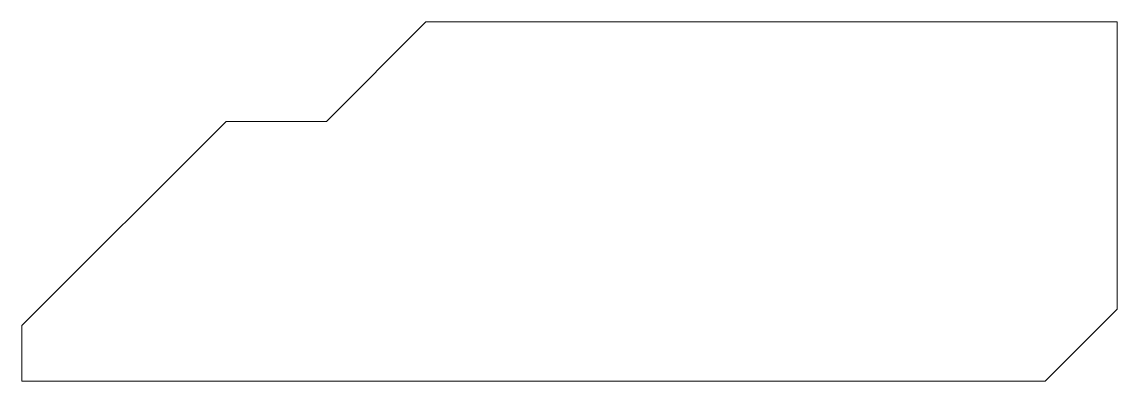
# Model space of a CAD drawing. Header units: millimetres. Extents: x -81 to 41, y -7 to 33.
import ezdxf

# ---------------------------------------------------------------- set-up
doc = ezdxf.new("R2010")
doc.units = ezdxf.units.MM

msp = doc.modelspace()

# ---------------------------------------------------------------- linework, layer by layer
at = {"color": 7, "linetype": 'Continuous', "lineweight": 15}
msp.add_lwpolyline([(-36.49, 32.74), (-47.56, 21.66), (-58.75, 21.66), (-81.49, -1.08), (-81.49, -7.26), (32.51, -7.26), (40.51, 0.74), (40.51, 32.74)], close=True, dxfattribs=at)

doc.saveas('drawing.dxf')
